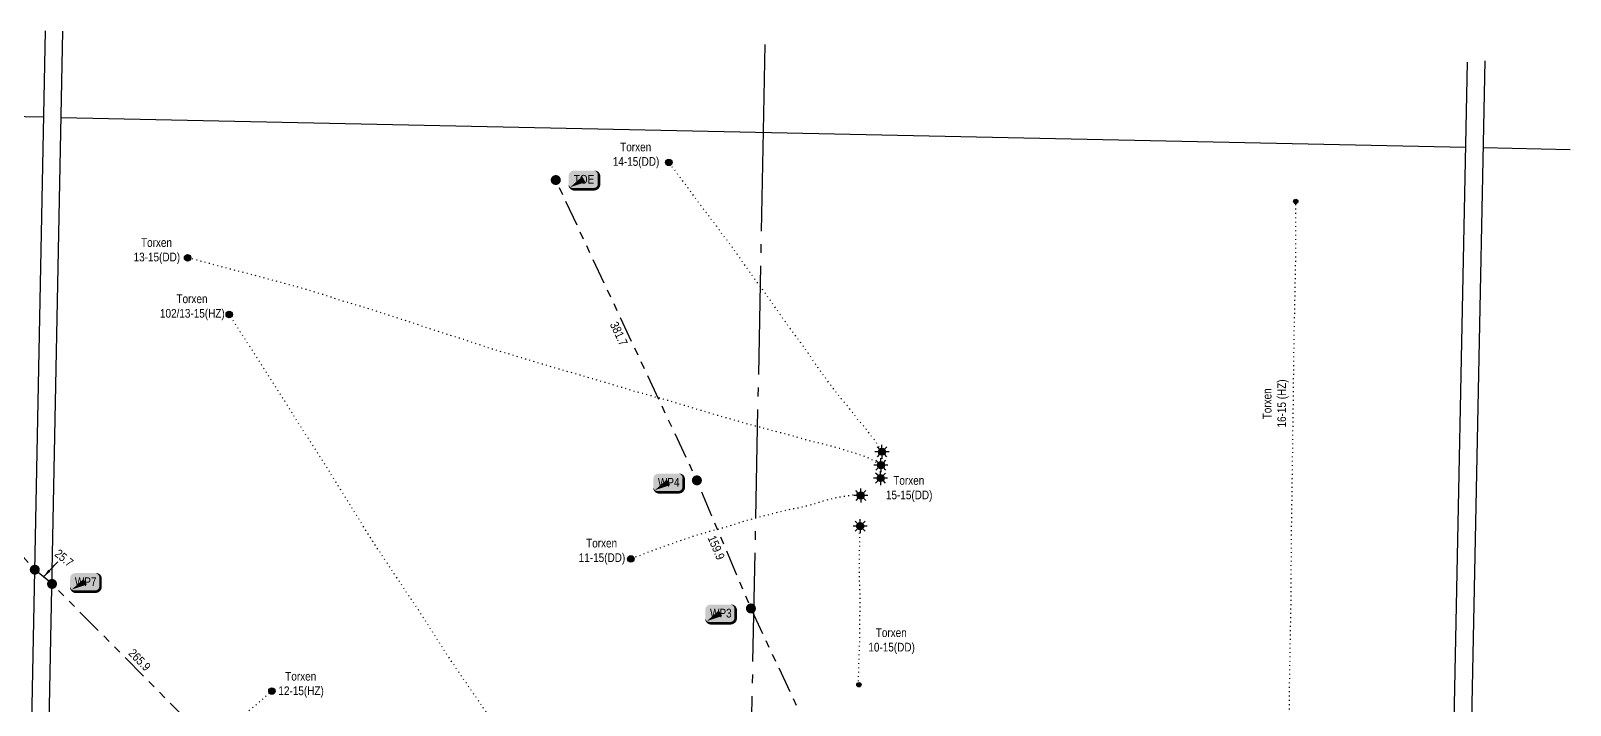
# Model space of a CAD drawing. Extents: x 396534 to 402867, y 5681657 to 5687495.
# Drawn here: x 397802 to 399572, y 5685123 to 5685899 of the extents above; entities that cross this region are included whole.
import ezdxf
from ezdxf.enums import TextEntityAlignment as Align

# ---------------------------------------------------------------- set-up
doc = ezdxf.new("R2010")
doc.units = 0
doc.header["$LTSCALE"] = 5
for name, pattern in [('foc-DOT', [1, 0.2, -0.8]), ('foc-DRILLPATH', [14.75, 6, -1.75, 1.75, -1.75, 1.75, -1.75]), ('foc-QUARTERLINE', [33, 25, -3, 2, -3])]:
    doc.linetypes.add(name, pattern=pattern)
for name, color, linetype in [('ABADATA-DRILL', 8, 'foc-DOT'), ('ABADATA-DRILL-T', 8, 'Continuous'), ('AS-DRILL-T', 7, 'Continuous'), ('AS-OWNER', 7, 'Continuous'), ('DETAIL-HZ-Existing', 8, 'foc-DOT'), ('L-BD', 7, 'Continuous'), ('L-MON', 1, 'Continuous'), ('L-QSEC', 8, 'foc-QUARTERLINE'), ('L-SEC', 7, 'Continuous'), ('P-PDRILLPATH', 12, 'foc-DRILLPATH')]:
    doc.layers.add(name, color=color, linetype=linetype)
doc.styles.add('80', font='ARIALN.TTF', dxfattribs={"height": 10})
doc.styles.add('80CG', font='ARIALN.TTF', dxfattribs={"height": 10})
doc.styles.add('80L', font='ARIALN.TTF', dxfattribs={"height": 10})
doc.dimstyles.new('Compass 5 000', dxfattribs={"dimscale": 5, "dimtxt": 9, "dimasz": 2, "dimexe": 0.2, "dimexo": 0.0625, "dimgap": 0.5, "dimtad": 0, "dimtih": 1, "dimtoh": 1, "dimzin": 0, "dimdsep": 46, "dimtxsty": '80CG', "dimcen": 0.1, "dimse1": 1, "dimse2": 1, "dimclrd": 256, "dimclrt": 256, "dimaunit": 1, "dimadec": 4, "dimazin": 0, "dimtfac": 0.06, "dimtofl": 0, "dimtmove": 0, "dimatfit": 1, "dimfxl": 0.2, "dimtolj": 1, "dimtzin": 0, "dimlwd": -1, "dimarcsym": 0})

# ---------------------------------------------------------------- blocks, each defined once
blk = doc.blocks.new('plbh')
at = {"layer": 'L-MON'}
h = blk.add_hatch(color=255, dxfattribs=at)
h.dxf.hatch_style = 1
edge = h.paths.add_edge_path()
edge.add_arc((0, 0), 1.16, 0, 360)
h = blk.add_hatch(color=256, dxfattribs=at)
h.dxf.hatch_style = 1
h.paths.add_polyline_path([(-0.96, 0, 1), (0.96, 0, 1)])
h.paths.add_polyline_path([(0.91, 0, -1), (-0.91, 0, -1)], flags=16)
h.paths.add_polyline_path([(0.45, 0, -1), (-0.45, 0, -1)], flags=0)
h = blk.add_hatch(color=256, dxfattribs=at)
h.dxf.hatch_style = 1
h.paths.add_polyline_path([(-0.45, 0, 1), (0.45, 0, 1)])
h.paths.add_polyline_path([(0.4, 0, -1), (-0.4, 0, -1)], flags=16)
at = {"layer": 'L-MON', "color": 240}
for radius in [0.96, 0.91, 0.45, 0.4]:
    blk.add_circle((0, 0), radius, dxfattribs=at)
blk = doc.blocks.new('*U510')
h = blk.add_hatch(color=59)
edge = h.paths.add_edge_path()
edge.add_line((-11.5, -11.5), (11.5, -11.5))
edge.add_arc((11.5, -5.5), 6, 270, 360)
edge.add_line((17.5, -5.5), (17.5, 4))
edge.add_arc((11.5, 4), 6, 0, 90)
edge.add_line((11.5, 10), (-11.5, 10))
edge.add_arc((-11.5, 4), 6, 90, 180)
edge.add_line((-17.5, 4), (-17.5, -5.5))
edge.add_arc((-11.5, -5.5), 6, 180, 270)
at = {"color": 1, "flags": 128}
blk.add_lwpolyline([(-15.6, -9.1, 0, 7.5, 0), (0, 0, 0, 0, 0)], format="xyseb", dxfattribs=at)
blk.add_lwpolyline([(-11.5, -11.5, 3, 3, 0), (11.5, -11.5, 3, 3, 0.414214), (17.5, -5.5, 3, 3, 0), (17.5, 4, 3, 0, 0.414214), (11.5, 10, 0, 0, 0), (-11.5, 10, 0, 0, 0.414214), (-17.5, 4, 0, 0, 0), (-17.5, -5.5, 0, 3, 0.414214)], format="xyseb", close=True, dxfattribs=at)
at = {"color": 1, "style": '80'}
blk.add_attdef('ENTER_TEXT_001', (-36.3, -5), '', height=10, dxfattribs=at)
blk = doc.blocks.new('BH-Existing')
at = {"layer": 'ABADATA-DRILL-T'}
h = blk.add_hatch(color=256, dxfattribs=at)
h.dxf.hatch_style = 1
edge = h.paths.add_edge_path()
edge.add_arc((0, 0), 0.5, 0, 360)
blk.add_circle((0, 0), 0.5, dxfattribs=at)
blk = doc.blocks.new('GAS')
h = blk.add_hatch(color=255)
h.dxf.hatch_style = 1
edge = h.paths.add_edge_path()
edge.add_arc((0, 0), 0.9, 0, 360)
for p, q in [((-0.81, 0), (-1.62, 0)), ((-0.57, 0.57), (-1.14, 1.14)), ((0, 0.81), (0, 1.62)), ((0.57, 0.57), (1.14, 1.14)), ((1.62, 0), (0.81, 0)), ((-0.57, -0.57), (-1.14, -1.14)), ((0, -0.81), (0, -1.62)), ((1.14, -1.14), (0.57, -0.57))]:
    blk.add_line(p, q)
blk.add_circle((0, 0), 0.8)

msp = doc.modelspace()

# ---------------------------------------------------------------- linework, layer by layer
at = {"flags": 128}
for points in [[(397785.56, 5684191.015), (397819.199, 5685898.626)], [(397805.668, 5684190.6), (397839.308, 5685898.246)], [(396914.057, 5685815.653), (397817.246, 5685799.466)]]:
    msp.add_lwpolyline(points, dxfattribs=at)
at = {"layer": 'ABADATA-DRILL', "flags": 128}
for points in [[(398779.782, 5685415.253), (398779.762, 5685415.264), (398779.528, 5685415.538), (398779.285, 5685415.893), (398779.132, 5685416.256), (398778.933, 5685416.811), (398778.7, 5685417.175), (398778.593, 5685417.307), (398778.409, 5685417.621), (398778.141, 5685418.227), (398777.757, 5685419.064), (398777.159, 5685420.146), (398776.365, 5685421.502), (398775.416, 5685423.071), (398774.3, 5685424.804), (398772.948, 5685426.711), (398771.388, 5685428.792), (398769.661, 5685430.977), (398767.924, 5685433.132), (398766.317, 5685435.364), (398764.637, 5685437.868), (398762.62, 5685440.578), (398760.276, 5685443.425), (398757.712, 5685446.306), (398754.98, 5685449.261), (398752.222, 5685452.416), (398749.462, 5685455.951), (398746.608, 5685459.859), (398740.561, 5685467.64), (398737.355, 5685471.384), (398733.953, 5685475.382), (398730.448, 5685479.702), (398726.859, 5685484.354), (398723.216, 5685489.287), (398719.534, 5685494.281), (398715.813, 5685499.335), (398711.945, 5685504.523), (398708.021, 5685509.912), (398704.104, 5685515.65), (398700.072, 5685521.641), (398695.939, 5685527.604), (398691.774, 5685533.468), (398687.745, 5685539.139), (398683.675, 5685544.74), (398679.583, 5685550.242), (398675.482, 5685555.764), (398671.431, 5685561.306), (398667.47, 5685566.865), (398663.697, 5685572.311), (398660.033, 5685577.684), (398656.278, 5685583.06), (398652.512, 5685588.365), (398648.707, 5685593.702), (398644.725, 5685599.202), (398640.704, 5685604.732), (398636.681, 5685610.173), (398632.775, 5685615.481), (398628.94, 5685620.838), (398625.068, 5685626.346), (398621.04, 5685632.047), (398616.974, 5685637.828), (398612.947, 5685643.559), (398608.965, 5685649.089), (398605.069, 5685654.377), (398601.16, 5685659.525), (398597.203, 5685664.745), (398593.288, 5685670.083), (398589.353, 5685675.442), (398585.397, 5685680.721), (398581.585, 5685685.738), (398577.869, 5685690.512), (398574.183, 5685695.296), (398570.56, 5685700.239), (398567.007, 5685705.21), (398563.424, 5685710.142), (398559.733, 5685715.146), (398556.071, 5685720.139), (398555.954, 5685720.301), (398548.355, 5685730.524), (398535.644, 5685747.289)], [(398778.57, 5685399.814), (398778.549, 5685399.765), (398778.399, 5685399.758), (398778.032, 5685399.895), (398777.409, 5685400.237), (398776.539, 5685400.765), (398775.461, 5685401.386), (398774.176, 5685402.162), (398772.724, 5685403.111), (398771.045, 5685404.194), (398769.097, 5685405.283), (398766.838, 5685406.368), (398764.31, 5685407.498), (398761.323, 5685408.697), (398758.016, 5685409.903), (398754.409, 5685411.105), (398750.503, 5685412.372), (398746.25, 5685413.787), (398741.668, 5685415.247), (398736.668, 5685416.797), (398731.348, 5685418.372), (398725.608, 5685419.956), (398719.658, 5685421.504), (398707.286, 5685424.56), (398700.905, 5685426.066), (398694.476, 5685427.703), (398688.132, 5685429.579), (398675.473, 5685433.311), (398669.154, 5685434.966), (398656.656, 5685438.224), (398650.549, 5685439.925), (398638.429, 5685443.076), (398626.369, 5685446.225), (398614.207, 5685449.796), (398602.023, 5685453.258), (398590.106, 5685456.574), (398578.255, 5685460.179), (398566.504, 5685463.773), (398554.871, 5685467.283), (398543.189, 5685470.815), (398531.573, 5685474.166), (398520.025, 5685477.405), (398508.655, 5685480.57), (398497.334, 5685483.625), (398491.634, 5685485.238), (398485.868, 5685487.003), (398474.246, 5685490.563), (398462.652, 5685493.983), (398456.973, 5685495.626), (398451.305, 5685497.278), (398439.979, 5685500.663), (398428.674, 5685504.037), (398417.324, 5685507.193), (398413.733, 5685508.184), (398405.976, 5685510.408), (398394.393, 5685513.928), (398382.761, 5685517.488), (398371.139, 5685521.029), (398359.586, 5685524.558), (398348.111, 5685527.926), (398336.714, 5685531.242), (398331.048, 5685533.025), (398325.175, 5685534.941), (398313.5, 5685538.833), (398301.857, 5685542.854), (398290.239, 5685546.625), (398278.449, 5685550.239), (398266.74, 5685553.951), (398255.462, 5685557.705), (398244.514, 5685561.462), (398233.842, 5685565.024), (398228.514, 5685566.66), (398223.106, 5685568.347), (398217.631, 5685570.146), (398212.135, 5685571.945), (398206.531, 5685573.806), (398194.785, 5685577.669), (398183.233, 5685581.199), (398177.673, 5685582.789), (398172.093, 5685584.37), (398166.356, 5685586.104), (398160.441, 5685587.941), (398154.458, 5685589.84), (398148.476, 5685591.838), (398142.564, 5685593.796), (398142.445, 5685593.838), (398136.58, 5685595.664), (398125.007, 5685599.184), (398113.929, 5685602.434), (398102.968, 5685605.511), (398057.899, 5685617.655), (398025.948, 5685625.999), (398010.448, 5685630.167), (397994.499, 5685634.433), (397982.658, 5685637.548)], [(399121.372, 5684253.002), (399121.4, 5684252.371), (399121.398, 5684252.271), (399121.483, 5684252.029), (399121.329, 5684251.822), (399120.887, 5684251.751), (399120.499, 5684251.819), (399120.222, 5684251.964), (399119.845, 5684252.132), (399119.397, 5684252.271), (399119.069, 5684252.377), (399118.751, 5684252.483), (399118.652, 5684252.515), (399118.743, 5684252.584), (399118.737, 5684252.774), (399118.763, 5684253.093), (399118.769, 5684253.383), (399118.771, 5684253.483), (399118.692, 5684253.525), (399118.544, 5684253.638), (399118.507, 5684253.769), (399118.558, 5684253.807), (399118.628, 5684253.836), (399118.709, 5684253.904), (399118.79, 5684253.923), (399118.898, 5684253.851), (399119.067, 5684253.767), (399119.317, 5684253.753), (399119.548, 5684253.808), (399119.701, 5684253.945), (399119.792, 5684254.023), (399119.894, 5684254.111), (399119.856, 5684254.212), (399119.657, 5684254.276), (399119.457, 5684254.3), (399119.288, 5684254.343), (399119.14, 5684254.426), (399119.1, 5684254.447), (399118.603, 5684254.587), (399117.388, 5684254.881), (399115.446, 5684255.279), (399112.804, 5684255.731), (399109.556, 5684256.335), (399105.695, 5684257.362), (399101.256, 5684258.949), (399096.387, 5684261.126), (399091.288, 5684263.717), (399085.714, 5684266.627), (399079.384, 5684269.743), (399072.515, 5684272.879), (399065.137, 5684276.105), (399057.082, 5684279.504), (399048.383, 5684283.166), (399039.178, 5684287.059), (399029.527, 5684291.17), (399019.545, 5684295.757), (399009.323, 5684300.84), (398998.704, 5684306.04), (398987.653, 5684311.159), (398976.483, 5684316.34), (398965.254, 5684321.582), (398953.837, 5684326.948), (398942.221, 5684332.328), (398930.444, 5684337.652), (398918.712, 5684343.264), (398913.503, 5684345.897), (398887.693, 5684358.848), (398879.283, 5684362.985), (398870.873, 5684367.122), (398862.535, 5684371.387), (398854.271, 5684375.801), (398846.1, 5684380.412), (398838.053, 5684385.202), (398832.737, 5684388.487), (398830.099, 5684390.16), (398822.269, 5684395.305), (398814.593, 5684400.677), (398807.062, 5684406.247), (398799.674, 5684412.024), (398792.461, 5684418.007), (398785.401, 5684424.167), (398778.505, 5684430.515), (398771.812, 5684437.068), (398765.345, 5684443.846), (398759.05, 5684450.792), (398752.98, 5684457.923), (398747.113, 5684465.23), (398741.469, 5684472.703), (398736.089, 5684480.38), (398730.953, 5684488.213), (398726.019, 5684496.182), (398721.166, 5684504.199), (398716.252, 5684512.197), (398711.319, 5684520.166), (398706.415, 5684528.144), (398701.532, 5684536.142), (398696.608, 5684544.131), (398691.613, 5684552.061), (398686.487, 5684559.893), (398681.269, 5684567.668), (398676.031, 5684575.443), (398670.753, 5684583.198), (398665.444, 5684590.914), (398660.145, 5684598.64), (398649.721, 5684614.229), (398639.488, 5684629.913), (398629.157, 5684645.72), (398618.851, 5684661.706), (398608.544, 5684677.693), (398598.226, 5684693.629), (398587.642, 5684710.271), (398577.405, 5684726.266), (398567.178, 5684742.27), (398556.962, 5684758.275), (398546.664, 5684774.211), (398536.428, 5684790.226), (398526.333, 5684806.338), (398516.157, 5684822.372), (398505.87, 5684838.328), (398495.633, 5684854.293), (398485.487, 5684870.346), (398475.362, 5684886.428), (398465.034, 5684902.335), (398454.666, 5684918.262), (398444.459, 5684934.267), (398434.211, 5684950.212), (398423.853, 5684966.139), (398413.434, 5684982.008), (398403.096, 5684997.914), (398392.838, 5685013.88), (398382.459, 5685029.767), (398361.712, 5685061.563), (398351.323, 5685077.46), (398340.762, 5685093.212), (398330.069, 5685108.875), (398321.219, 5685121.692), (398310.406, 5685137.338), (398299.662, 5685152.993), (398289.03, 5685168.736), (398278.591, 5685184.615), (398268.344, 5685200.59), (398258.138, 5685216.604), (398247.82, 5685232.511), (398237.248, 5685248.292), (398226.698, 5685264.103), (398215.975, 5685280.298), (398205.648, 5685295.774), (398195.31, 5685311.701), (398185.175, 5685327.784), (398175.141, 5685343.925), (398165.168, 5685360.094), (398155.104, 5685376.206), (398145.08, 5685392.337), (398134.985, 5685408.439), (398124.708, 5685424.405), (398114.441, 5685440.38), (398104.285, 5685456.433), (398094.191, 5685472.525), (398084.055, 5685488.588), (398073.858, 5685504.572), (398063.652, 5685520.577), (398053.385, 5685536.552), (398043.107, 5685552.518), (398038.014, 5685560.53), (398030.526, 5685572.36), (398030.507, 5685572.4)], [(398755.429, 5685364.896), (398755.43, 5685364.946), (398755.433, 5685365.106), (398755.436, 5685365.286), (398755.439, 5685365.426), (398755.442, 5685365.556), (398755.442, 5685365.576), (398755.462, 5685365.576), (398755.524, 5685365.664), (398755.609, 5685365.943), (398755.369, 5685366.438), (398754.843, 5685366.648), (398753.274, 5685366.189), (398752.228, 5685365.88), (398751.574, 5685365.703), (398751.632, 5685365.621), (398751.751, 5685365.559), (398751.709, 5685365.46), (398751.406, 5685365.296), (398750.802, 5685365.088), (398749.848, 5685364.927), (398748.725, 5685364.769), (398747.51, 5685364.543), (398746.085, 5685364.311), (398744.24, 5685364.048), (398741.982, 5685363.702), (398739.745, 5685363.356), (398737.067, 5685362.989), (398734.329, 5685362.583), (398731.518, 5685362.059), (398728.475, 5685361.449), (398724.979, 5685360.678), (398721.09, 5685359.765), (398717.109, 5685358.743), (398713.106, 5685357.582), (398709.019, 5685356.283), (398704.701, 5685354.908), (398700.244, 5685353.576), (398695.638, 5685352.317), (398690.903, 5685351.09), (398685.95, 5685349.958), (398680.77, 5685349.001), (398675.419, 5685348.026), (398669.823, 5685346.767), (398663.923, 5685345.293), (398657.792, 5685343.814), (398651.671, 5685342.265), (398645.466, 5685340.588), (398639.083, 5685338.974), (398632.74, 5685337.369), (398626.564, 5685335.611), (398620.546, 5685333.729), (398614.585, 5685331.757), (398608.495, 5685329.797), (398602.308, 5685327.949), (398596.153, 5685326.261), (398590, 5685324.642), (398583.866, 5685323.003), (398577.791, 5685321.293), (398571.855, 5685319.55), (398565.808, 5685317.699), (398559.908, 5685315.736), (398554.057, 5685313.761), (398548.046, 5685311.73), (398542.024, 5685309.649), (398535.939, 5685307.479), (398529.703, 5685305.192), (398523.538, 5685302.973), (398523.457, 5685302.945), (398517.231, 5685300.667), (398510.993, 5685298.32), (398492.058, 5685291.144)], [(398754.731, 5685329.645), (398754.731, 5685329.645), (398754.673, 5685330.266), (398754.666, 5685330.387), (398754.604, 5685330.828), (398754.43, 5685331.622), (398754.199, 5685332.066), (398754.039, 5685332.079), (398754.013, 5685332.3), (398753.86, 5685332.623), (398753.678, 5685332.547), (398753.471, 5685332.171), (398753.269, 5685332.105), (398753.3, 5685332.124), (398753.327, 5685331.983), (398753.313, 5685331.774), (398753.338, 5685331.553), (398753.337, 5685331.493), (398753.346, 5685331.433), (398753.364, 5685331.353), (398753.438, 5685331.011), (398753.507, 5685330.49), (398753.575, 5685329.838), (398753.642, 5685329.187), (398753.649, 5685329.066), (398753.782, 5685328.184), (398753.962, 5685327.18), (398754.18, 5685326.085), (398754.377, 5685324.911), (398754.532, 5685323.648), (398754.613, 5685322.176), (398754.65, 5685320.485), (398754.713, 5685318.633), (398754.803, 5685316.621), (398754.84, 5685314.46), (398754.827, 5685312.24), (398754.799, 5685309.84), (398754.782, 5685307.48), (398754.753, 5685305.01), (398754.681, 5685302.351), (398754.546, 5685299.563), (398754.428, 5685296.645), (398754.397, 5685293.595), (398754.434, 5685290.373), (398754.458, 5685287.042), (398754.46, 5685283.632), (398754.48, 5685280.1), (398754.508, 5685276.459), (398754.544, 5685272.688), (398754.607, 5685268.816), (398754.729, 5685264.883), (398754.861, 5685260.919), (398755.143, 5685252.942), (398755.245, 5685244.948), (398755.251, 5685237.177), (398755.14, 5685229.537), (398754.994, 5685221.649), (398755.062, 5685213.476), (398754.993, 5685205.456), (398754.797, 5685197.568), (398754.581, 5685189.651), (398754.205, 5685181.777), (398754.013, 5685177.17), (398753.303, 5685149.858), (398753.24, 5685147.189)], [(397697.655, 5684803.227), (397713.697, 5684813.488), (397730.062, 5684825.563), (397745.85, 5684838.819), (397761.157, 5684852.496), (397775.892, 5684866.573), (397791.345, 5684880.527), (397808.063, 5684894.255), (397825.155, 5684908.675), (397841.924, 5684923.912), (397857.613, 5684939.691), (397858.768, 5684940.928), (397871.598, 5684955.304), (397884.357, 5684970.062), (397896.811, 5684983.615), (397901.078, 5684987.931), (397910.141, 5684996.471), (397925.097, 5685009.124), (397927.242, 5685010.831), (397940.917, 5685021.459), (397956.625, 5685034.167), (397972.314, 5685047.456), (397987.951, 5685060.635), (397989.416, 5685061.876), (398003.102, 5685073.524), (398017.318, 5685085.622), (398026.374, 5685093.352), (398028.339, 5685095.053), (398044.358, 5685108.855), (398053.875, 5685117.066), (398058.058, 5685120.673), (398070.607, 5685131.484), (398079.543, 5685139.197)]]:
    msp.add_lwpolyline(points, dxfattribs=at)
at = {"layer": 'DETAIL-HZ-Existing', "flags": 128}
msp.add_lwpolyline([(399122.528, 5684262.218), (399123.947, 5684261.65), (399124.344, 5684261.463), (399124.553, 5684261.438), (399124.616, 5684261.547), (399124.657, 5684261.646), (399124.698, 5684261.656), (399124.706, 5684261.555), (399124.694, 5684261.486), (399124.784, 5684261.494), (399124.897, 5684261.612), (399125.09, 5684261.778), (399125.354, 5684261.973), (399125.548, 5684262.159), (399125.75, 5684262.265), (399125.553, 5684262.449), (399124.827, 5684262.613), (399124.215, 5684262.525), (399124.04, 5684262.309), (399124.147, 5684262.137), (399124.236, 5684262.095), (399124.187, 5684262.146), (399123.99, 5684262.3), (399123.833, 5684262.453), (399123.716, 5684262.575), (399123.53, 5684262.789), (399123.354, 5684263.002), (399123.197, 5684263.146), (399123.029, 5684263.279), (399122.862, 5684263.432), (399122.744, 5684263.514), (399122.645, 5684263.566), (399122.566, 5684263.598), (399122.526, 5684263.639), (399122.53, 5684263.819), (399122.659, 5684264.296), (399122.965, 5684265.09), (399123.467, 5684266.201), (399124.126, 5684267.668), (399124.873, 5684269.514), (399125.726, 5684271.697), (399126.774, 5684274.147), (399128.019, 5684276.913), (399129.461, 5684280.045), (399131.041, 5684283.565), (399132.657, 5684287.394), (399133.583, 5684289.766), (399134.248, 5684291.533), (399135.927, 5684296.031), (399137.793, 5684300.865), (399139.815, 5684305.996), (399141.931, 5684311.396), (399144.164, 5684317.063), (399146.521, 5684323.017), (399148.965, 5684329.27), (399151.475, 5684335.812), (399154.059, 5684342.623), (399156.749, 5684349.661), (399157.043, 5684350.415), (399159.532, 5684356.908), (399162.35, 5684364.393), (399165.143, 5684372.14), (399167.981, 5684380.095), (399171.01, 5684388.157), (399173.925, 5684395.491), (399174.241, 5684396.275), (399177.582, 5684404.431), (399180.984, 5684412.585), (399182.107, 5684415.264), (399184.375, 5684420.75), (399187.72, 5684429.056), (399191.007, 5684437.513), (399194.317, 5684446.119), (399197.639, 5684454.815), (399200.963, 5684463.612), (399204.348, 5684472.427), (399207.762, 5684481.261), (399210.84, 5684489.222), (399215.948, 5684502.284), (399219.391, 5684510.998), (399222.784, 5684519.742), (399226.008, 5684528.541), (399228.984, 5684537.424), (399231.761, 5684546.391), (399234.369, 5684555.381), (399236.748, 5684564.456), (399238.858, 5684573.596), (399240.799, 5684582.759), (399242.512, 5684591.988), (399243.934, 5684601.241), (399245.198, 5684610.538), (399246.222, 5684619.86), (399246.996, 5684629.186), (399247.985, 5684647.9), (399248.334, 5684666.627), (399248.314, 5684685.371), (399248.243, 5684704.106), (399248.232, 5684722.86), (399248.192, 5684741.615), (399248.121, 5684760.34), (399248.171, 5684779.082), (399248.37, 5684797.822), (399248.609, 5684816.541), (399248.828, 5684835.28), (399248.968, 5684854.021), (399249.017, 5684872.764), (399249.187, 5684891.514), (399249.406, 5684910.253), (399249.526, 5684929.005), (399249.456, 5684947.76), (399249.235, 5684966.518), (399249.095, 5684985.274), (399249.064, 5685004.018), (399248.974, 5685022.764), (399248.774, 5685041.521), (399248.645, 5685060.378), (399248.73, 5685079.38), (399248.933, 5685098.319), (399249.087, 5685117.31), (399249.192, 5685136.312), (399249.39, 5685156.002), (399249.764, 5685174.978), (399250.089, 5685193.985), (399250.423, 5685212.932), (399250.816, 5685231.898), (399251.04, 5685250.867), (399251.155, 5685269.849), (399251.279, 5685288.82), (399251.473, 5685307.81), (399251.607, 5685326.781), (399251.852, 5685345.79), (399252.206, 5685364.777), (399252.42, 5685383.746), (399252.654, 5685402.725), (399252.938, 5685421.693), (399253.172, 5685440.662), (399253.476, 5685459.64), (399253.72, 5685478.619), (399253.894, 5685498.599), (399254.138, 5685516.558), (399254.382, 5685535.507), (399254.696, 5685554.494), (399255.12, 5685573.45), (399255.513, 5685592.396), (399255.896, 5685611.332), (399256.27, 5685630.298), (399256.434, 5685649.269), (399256.417, 5685668.202), (399256.381, 5685687.137), (399256.332, 5685699.91), (399256.33, 5685702.311)], dxfattribs=at)
at = {"layer": 'L-QSEC', "flags": 128}
for points in [[(398644.601, 5685783.053), (398646.591, 5685882.993)], [(398629.166, 5685008.24), (398644.601, 5685783.053)]]:
    msp.add_lwpolyline(points, dxfattribs=at)
at = {"layer": 'L-SEC', "flags": 128}
for points in [[(399419.414, 5684157.251), (399453.753, 5685862.533)], [(399439.518, 5684156.827), (399473.898, 5685864.171)], [(397837.353, 5685799.026), (399451.781, 5685764.637)], [(399471.885, 5685764.209), (399571.822, 5685762.08)]]:
    msp.add_lwpolyline(points, dxfattribs=at)
at = {"layer": 'P-PDRILLPATH', "flags": 128}
for points in [[(399121.892, 5684293.476), (398981.17, 5684488.237), (398942.805, 5684569.014), (398752.019, 5684974.878), (398630.081, 5685234.239), (398568, 5685381.535), (398405.848, 5685726.927)], [(399121.684, 5684278.488), (398779.631, 5684310.437), (398613.795, 5684408.845), (398464.178, 5684578.905), (398326.982, 5684719.713), (398220.235, 5684832.898), (398080.368, 5684990.416), (398014.024, 5685073.715), (397826.782, 5685262.39), (397806.989, 5685278.78), (397698.394, 5685399.696), (397422.224, 5685692.574)]]:
    msp.add_lwpolyline(points, dxfattribs=at)

# ---------------------------------------------------------------- block references
at = {"layer": 'ABADATA-DRILL-T'}
for name, p, xscale, yscale, zscale in [('BH-Existing', (398535.644, 5685747.289), 7.496940224999975, 7.496940224999975, 7.846797435499975), ('BH-Existing', (397982.658, 5685637.548), 7.496940224999975, 7.496940224999975, 7.846797435499975), ('BH-Existing', (398030.526, 5685572.36), 7.496940224999975, 7.496940224999975, 7.846797435499975), ('GAS', (398780.741, 5685414.462), 4.997960149999995, 4.997960149999995, 4.997960149999995), ('GAS', (398779.529, 5685399.023), 4.997960149999995, 4.997960149999995, 4.997960149999995), ('GAS', (398779.095, 5685384.124), 4.997960149999995, 4.997960149999995, 4.997960149999995), ('GAS', (398756.388, 5685364.105), 4.997960149999995, 4.997960149999995, 4.997960149999995), ('GAS', (398755.69, 5685328.854), 4.997960149999995, 4.997960149999995, 4.997960149999995), ('BH-Existing', (398492.058, 5685291.144), 7.496940224999975, 7.496940224999975, 7.846797435499975), ('BH-Existing', (398079.543, 5685139.197), 7.496940224999975, 7.496940224999975, 7.846797435499975)]:
    msp.add_blockref(name, p, dxfattribs=dict(at, xscale=xscale, yscale=yscale, zscale=zscale))
msp.add_blockref('BH-Existing', (398779.095, 5685384.124), dxfattribs=at)
at = {"layer": 'AS-DRILL-T'}
for p, xscale, yscale, zscale in [((399256.335, 5685702.32), 4.997960149999995, 4.997960149999995, 4.997960149999995), ((398754.171, 5685146.441), 4.999999999999996, 4.999999999999996, 4.999999999999996)]:
    msp.add_blockref('BH-Existing', p, dxfattribs=dict(at, xscale=xscale, yscale=yscale, zscale=zscale))
at = {"layer": 'AS-OWNER'}
ref = msp.add_blockref('*U510', (398438.049, 5685727.826), dxfattribs=dict(at, xscale=0.99959203, yscale=0.99959203, zscale=0.99959203))
ref.add_attrib('ENTER_TEXT_001', 'TOE', (398426.441, 5685722.825), dxfattribs={"layer": '0', "color": 1, "height": 9.9959, "style": '80'})
ref = msp.add_blockref('*U510', (398535.382, 5685379.329), dxfattribs=dict(at, xscale=0.99959203, yscale=0.99959203, zscale=0.99959203))
ref.add_attrib('ENTER_TEXT_001', 'WP4', (398523.181, 5685374.331), dxfattribs={"layer": '0', "color": 1, "height": 9.9959, "style": '80'})
ref = msp.add_blockref('*U510', (397865.027, 5685264.958), dxfattribs=dict(at, xscale=0.99959203, yscale=0.99959203, zscale=0.99959203))
ref.add_attrib('ENTER_TEXT_001', 'WP7', (397853.006, 5685259.96), dxfattribs={"layer": '0', "color": 1, "height": 9.9959, "style": '80'})
ref = msp.add_blockref('*U510', (398595.121, 5685228.713), dxfattribs=dict(at, xscale=0.99959203, yscale=0.99959203, zscale=0.99959203))
ref.add_attrib('ENTER_TEXT_001', 'WP3', (398583.1, 5685223.845), dxfattribs={"layer": '0', "color": 1, "height": 9.9959, "style": '80'})
at = {"layer": 'L-MON', "xscale": 4.997960149999985, "yscale": 4.997960149999985, "zscale": 4.997960149999985}
for p in [(398405.848, 5685726.927), (398568, 5685381.535), (397806.989, 5685278.78), (397826.782, 5685262.39), (398630.081, 5685234.239)]:
    msp.add_blockref('plbh', p, dxfattribs=at)

# ---------------------------------------------------------------- texts
at = {"layer": 'ABADATA-DRILL', "char_height": 10, "attachment_point": 1, "style": '80L'}
for s, insert in [('\\pi21.24164;Torxen\\P\\pi2.23755;102/13-15(HZ)', (397948.597, 5685595.333)), ('\\pi21.24164;Torxen\\P\\pi13.38694;12-15(HZ)', (398073.591, 5685161.227))]:
    msp.add_mtext_dynamic_manual_height_columns(s, width=77.04673, gutter_width=50, heights=[0], dxfattribs=dict(at, insert=insert))
at = {"layer": 'ABADATA-DRILL', "insert": (399218.485, 5685441.65), "char_height": 10, "attachment_point": 1, "rotation": 90.03146, "style": '80L'}
msp.add_mtext_dynamic_manual_height_columns('\\pi10.09681;Torxen\\P\\pi0.64933;16-15 (HZ)', width=54.75705, gutter_width=50, heights=[0], dxfattribs=at)
at = {"layer": 'ABADATA-DRILL-T', "char_height": 10, "attachment_point": 1, "style": '80L'}
for s, insert in [('\\pi19.65129;Torxen\\P\\pi11.1622;14-15(DD)', (398460.171, 5685769.976)), ('\\pi19.65129;Torxen\\P\\pi11.1622;13-15(DD)', (397909.368, 5685660.088)), ('\\pi19.65129;Torxen\\P\\pi11.1622;15-15(DD)', (398774.09, 5685386.451)), ('\\pi19.65129;Torxen\\P\\pi11.1622;11-15(DD)', (398421.015, 5685314.327)), ('\\pi19.65129;Torxen\\P\\pi11.1622;10-15(DD)', (398753.929, 5685211.38))]:
    msp.add_mtext_dynamic_manual_height_columns(s, width=73.86602, gutter_width=49.98, heights=[0], dxfattribs=dict(at, insert=insert))
at = {"layer": 'L-BD', "style": '80L'}
for s, rotation, p in [('381.7', 295.148703, (398478.328, 5685550.195)), ('159.9', 292.854005, (398590.29, 5685304.199))]:
    msp.add_text(s, height=9.9959, rotation=rotation, dxfattribs=at).set_placement(p, align=Align.MIDDLE_CENTER)
for s, rotation, p in [('25.7', 320.3739, (397840.639, 5685292.206)), ('265.9', 314.7816, (397927.498, 5685175.094))]:
    msp.add_text(s, height=9.9959, rotation=rotation, dxfattribs=at).set_placement(p, align=Align.MIDDLE)

# ---------------------------------------------------------------- leaders
at = {"layer": 'L-BD', "path_type": 1}
msp.add_leader([(397816.971, 5685270.514), (397833.356, 5685287.84)], dimstyle='Compass 5 000', override={"dimgap": 0.5, "dimtad": 0}, dxfattribs=at)

doc.saveas('drawing.dxf')
